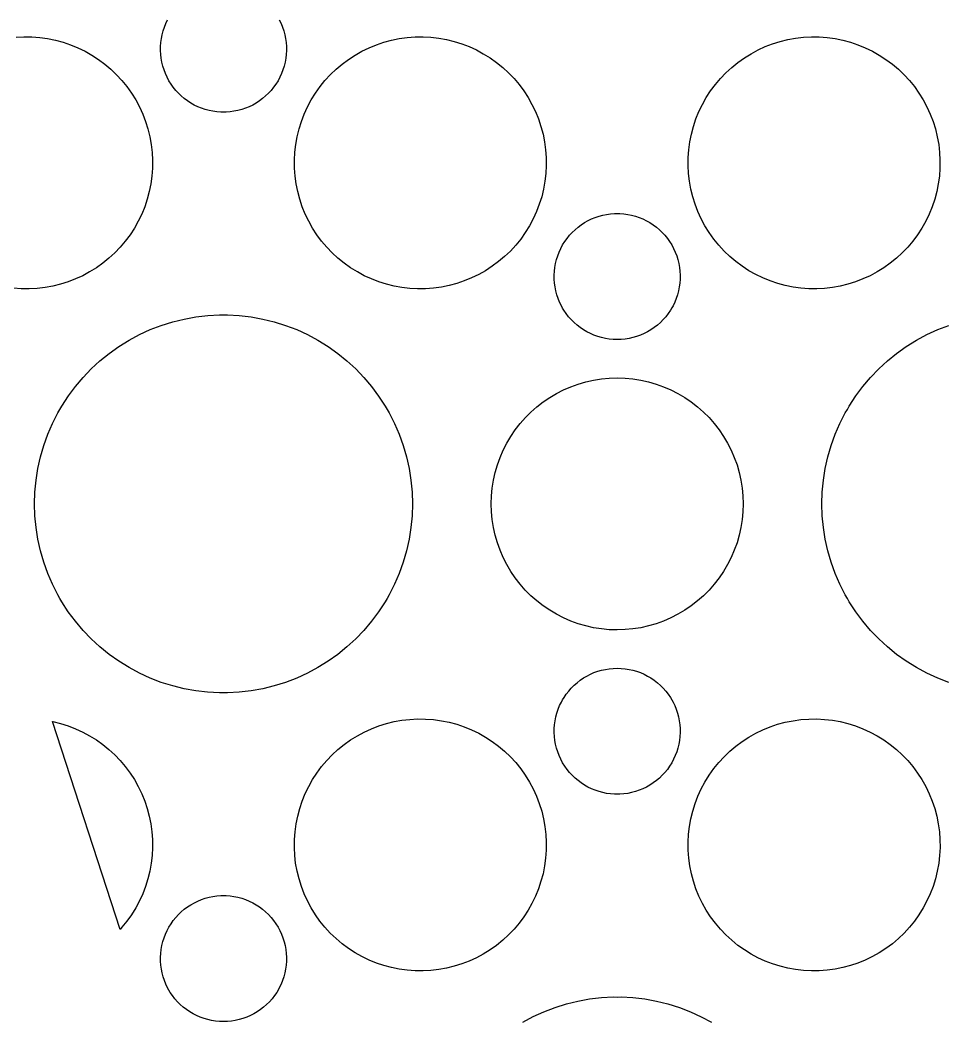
# Model space of a CAD drawing. Header units: metres. Extents: x 20 to 1108, y 20 to 485.
# Drawn here: x 154.19 to 183.53, y 104.48 to 136.28 of the extents above; entities that cross this region are included whole.
import ezdxf

# ---------------------------------------------------------------- set-up
doc = ezdxf.new("R2010")
doc.units = ezdxf.units.M

msp = doc.modelspace()

# ---------------------------------------------------------------- linework, layer by layer
for p, q in [((158.779, 136.052), (158.827, 136.17)), ((158.827, 136.17), (158.882, 136.283)), ((162.427, 136.283), (162.483, 136.169)), ((162.483, 136.169), (162.529, 136.052)), ((158.682, 135.691), (158.707, 135.815)), ((158.707, 135.815), (158.739, 135.936)), ((158.739, 135.936), (158.779, 136.052)), ((162.529, 136.052), (162.569, 135.934)), ((162.569, 135.934), (162.603, 135.813)), ((162.603, 135.813), (162.627, 135.69)), ((154.069, 135.734), (154.319, 135.747)), ((154.319, 135.747), (154.572, 135.745)), ((154.572, 135.745), (154.821, 135.727)), ((154.821, 135.727), (155.071, 135.693)), ((155.071, 135.693), (155.318, 135.643)), ((155.318, 135.643), (155.56, 135.577)), ((155.56, 135.577), (155.798, 135.497)), ((155.798, 135.497), (156.031, 135.402)), ((158.655, 135.442), (158.665, 135.566)), ((158.665, 135.566), (158.682, 135.691)), ((162.627, 135.69), (162.644, 135.566)), ((162.644, 135.566), (162.653, 135.442)), ((165.277, 135.402), (165.511, 135.497)), ((165.511, 135.497), (165.749, 135.577)), ((165.749, 135.577), (165.99, 135.643)), ((165.99, 135.643), (166.237, 135.693)), ((166.237, 135.693), (166.487, 135.727)), ((166.487, 135.727), (166.736, 135.744)), ((166.736, 135.744), (166.989, 135.747)), ((166.989, 135.747), (167.239, 135.734)), ((167.239, 135.734), (167.49, 135.705)), ((167.49, 135.705), (167.735, 135.661)), ((167.735, 135.661), (167.982, 135.601)), ((167.982, 135.601), (168.222, 135.526)), ((168.222, 135.526), (168.454, 135.437)), ((177.855, 135.437), (178.087, 135.526)), ((178.087, 135.526), (178.327, 135.601)), ((178.327, 135.601), (178.573, 135.661)), ((178.573, 135.661), (178.818, 135.705)), ((178.818, 135.705), (179.069, 135.734)), ((179.069, 135.734), (179.319, 135.747)), ((179.319, 135.747), (179.572, 135.745)), ((179.572, 135.745), (179.821, 135.727)), ((179.821, 135.727), (180.071, 135.693)), ((180.071, 135.693), (180.318, 135.643)), ((180.318, 135.643), (180.56, 135.577)), ((180.56, 135.577), (180.798, 135.497)), ((180.798, 135.497), (181.031, 135.402)), ((156.031, 135.402), (156.258, 135.292)), ((156.258, 135.292), (156.476, 135.17)), ((156.476, 135.17), (156.687, 135.032)), ((158.654, 135.315), (158.655, 135.442)), ((158.661, 135.191), (158.654, 135.315)), ((158.675, 135.066), (158.661, 135.191)), ((162.648, 135.191), (162.634, 135.066)), ((162.654, 135.315), (162.648, 135.191)), ((162.653, 135.442), (162.654, 135.315)), ((164.623, 135.033), (164.833, 135.17)), ((164.833, 135.17), (165.051, 135.292)), ((165.051, 135.292), (165.277, 135.402)), ((168.454, 135.437), (168.685, 135.33)), ((168.685, 135.33), (168.903, 135.212)), ((168.903, 135.212), (169.118, 135.08)), ((177.191, 135.079), (177.405, 135.212)), ((177.405, 135.212), (177.626, 135.331)), ((177.626, 135.331), (177.855, 135.437)), ((181.031, 135.402), (181.258, 135.292)), ((181.258, 135.292), (181.476, 135.17)), ((181.476, 135.17), (181.687, 135.032)), ((156.687, 135.032), (156.89, 134.882)), ((156.89, 134.882), (157.081, 134.72)), ((158.697, 134.942), (158.675, 135.066)), ((158.728, 134.819), (158.697, 134.942)), ((162.611, 134.942), (162.581, 134.819)), ((162.634, 135.066), (162.611, 134.942)), ((164.228, 134.72), (164.419, 134.882)), ((164.419, 134.882), (164.623, 135.033)), ((169.118, 135.08), (169.322, 134.936)), ((169.322, 134.936), (169.519, 134.776)), ((176.79, 134.776), (176.986, 134.936)), ((176.986, 134.936), (177.191, 135.079)), ((181.687, 135.032), (181.89, 134.882)), ((181.89, 134.882), (182.081, 134.72)), ((157.081, 134.72), (157.263, 134.546)), ((157.263, 134.546), (157.432, 134.362)), ((158.766, 134.698), (158.728, 134.819)), ((158.811, 134.582), (158.766, 134.698)), ((158.862, 134.468), (158.811, 134.582)), ((162.498, 134.582), (162.446, 134.468)), ((162.543, 134.698), (162.498, 134.582)), ((162.581, 134.819), (162.543, 134.698)), ((163.877, 134.362), (164.047, 134.547)), ((164.047, 134.547), (164.228, 134.72)), ((169.519, 134.776), (169.704, 134.607)), ((169.704, 134.607), (169.878, 134.424)), ((176.432, 134.425), (176.606, 134.608)), ((176.606, 134.608), (176.79, 134.776)), ((182.081, 134.72), (182.263, 134.546)), ((182.263, 134.546), (182.432, 134.362)), ((157.432, 134.362), (157.59, 134.166)), ((158.922, 134.356), (158.862, 134.468)), ((158.989, 134.248), (158.922, 134.356)), ((159.062, 134.148), (158.989, 134.248)), ((162.319, 134.248), (162.247, 134.148)), ((162.387, 134.356), (162.319, 134.248)), ((162.446, 134.468), (162.387, 134.356)), ((163.719, 134.167), (163.877, 134.362)), ((169.878, 134.424), (170.038, 134.234)), ((170.038, 134.234), (170.19, 134.03)), ((176.12, 134.031), (176.271, 134.234)), ((176.271, 134.234), (176.432, 134.425)), ((182.432, 134.362), (182.591, 134.166)), ((157.59, 134.166), (157.735, 133.962)), ((157.735, 133.962), (157.869, 133.747)), ((159.141, 134.048), (159.062, 134.148)), ((159.225, 133.957), (159.141, 134.048)), ((159.316, 133.87), (159.225, 133.957)), ((162.084, 133.957), (161.993, 133.87)), ((162.168, 134.048), (162.084, 133.957)), ((162.247, 134.148), (162.168, 134.048)), ((163.44, 133.747), (163.573, 133.962)), ((163.573, 133.962), (163.719, 134.167)), ((170.19, 134.03), (170.326, 133.819)), ((175.983, 133.819), (176.12, 134.031)), ((182.591, 134.166), (182.735, 133.962)), ((182.735, 133.962), (182.869, 133.747)), ((157.869, 133.747), (157.988, 133.526)), ((159.411, 133.789), (159.316, 133.87)), ((159.513, 133.714), (159.411, 133.789)), ((159.619, 133.646), (159.513, 133.714)), ((159.727, 133.583), (159.619, 133.646)), ((159.84, 133.529), (159.727, 133.583)), ((161.582, 133.583), (161.469, 133.529)), ((161.69, 133.646), (161.582, 133.583)), ((161.796, 133.714), (161.69, 133.646)), ((161.898, 133.789), (161.796, 133.714)), ((161.993, 133.87), (161.898, 133.789)), ((163.321, 133.526), (163.44, 133.747)), ((170.326, 133.819), (170.449, 133.602)), ((170.449, 133.602), (170.56, 133.374)), ((175.75, 133.376), (175.859, 133.602)), ((175.859, 133.602), (175.983, 133.819)), ((182.869, 133.747), (182.988, 133.526)), ((157.988, 133.526), (158.092, 133.296)), ((158.092, 133.296), (158.182, 133.065)), ((159.958, 133.482), (159.84, 133.529)), ((160.077, 133.442), (159.958, 133.482)), ((160.197, 133.408), (160.077, 133.442)), ((160.32, 133.384), (160.197, 133.408)), ((160.446, 133.367), (160.32, 133.384)), ((160.57, 133.358), (160.446, 133.367)), ((160.738, 133.358), (160.57, 133.358)), ((160.862, 133.367), (160.738, 133.358)), ((160.988, 133.384), (160.862, 133.367)), ((161.111, 133.408), (160.988, 133.384)), ((161.232, 133.442), (161.111, 133.408)), ((161.351, 133.482), (161.232, 133.442)), ((161.469, 133.529), (161.351, 133.482)), ((163.127, 133.065), (163.217, 133.297)), ((163.217, 133.297), (163.321, 133.526)), ((170.56, 133.374), (170.653, 133.143)), ((175.655, 133.143), (175.75, 133.376)), ((182.988, 133.526), (183.092, 133.296)), ((183.092, 133.296), (183.182, 133.065)), ((158.182, 133.065), (158.257, 132.822)), ((163.052, 132.824), (163.127, 133.065)), ((170.653, 133.143), (170.733, 132.903)), ((175.575, 132.905), (175.655, 133.143)), ((183.182, 133.065), (183.257, 132.822)), ((158.257, 132.822), (158.317, 132.578)), ((162.991, 132.578), (163.052, 132.824)), ((170.733, 132.903), (170.799, 132.66)), ((170.799, 132.66), (170.849, 132.414)), ((175.46, 132.416), (175.51, 132.662)), ((175.51, 132.662), (175.575, 132.905)), ((183.257, 132.822), (183.317, 132.578)), ((158.317, 132.578), (158.362, 132.33)), ((158.362, 132.33), (158.391, 132.081)), ((162.918, 132.083), (162.947, 132.332)), ((162.947, 132.332), (162.991, 132.578)), ((170.849, 132.414), (170.883, 132.165)), ((175.426, 132.165), (175.46, 132.416)), ((183.317, 132.578), (183.362, 132.33)), ((183.362, 132.33), (183.391, 132.081)), ((158.391, 132.081), (158.403, 131.831)), ((162.904, 131.831), (162.918, 132.083)), ((170.883, 132.165), (170.901, 131.916)), ((175.407, 131.916), (175.426, 132.165)), ((183.391, 132.081), (183.403, 131.831)), ((158.403, 131.831), (158.401, 131.579)), ((162.907, 131.579), (162.904, 131.831)), ((170.904, 131.664), (170.891, 131.414)), ((170.901, 131.916), (170.904, 131.664)), ((175.405, 131.664), (175.407, 131.916)), ((175.418, 131.414), (175.405, 131.664)), ((183.403, 131.831), (183.401, 131.579)), ((158.401, 131.579), (158.383, 131.33)), ((162.926, 131.33), (162.907, 131.579)), ((170.891, 131.414), (170.862, 131.165)), ((175.446, 131.165), (175.418, 131.414)), ((183.401, 131.579), (183.383, 131.33)), ((158.349, 131.081), (158.299, 130.835)), ((158.383, 131.33), (158.349, 131.081)), ((162.96, 131.081), (162.926, 131.33)), ((163.01, 130.835), (162.96, 131.081)), ((170.862, 131.165), (170.817, 130.917)), ((175.491, 130.917), (175.446, 131.165)), ((183.349, 131.081), (183.299, 130.835)), ((183.383, 131.33), (183.349, 131.081)), ((158.299, 130.835), (158.234, 130.592)), ((163.074, 130.592), (163.01, 130.835)), ((170.817, 130.917), (170.757, 130.673)), ((175.552, 130.673), (175.491, 130.917)), ((183.299, 130.835), (183.234, 130.592)), ((158.234, 130.592), (158.153, 130.354)), ((163.155, 130.354), (163.074, 130.592)), ((170.682, 130.432), (170.592, 130.199)), ((170.757, 130.673), (170.682, 130.432)), ((175.627, 130.432), (175.552, 130.673)), ((175.717, 130.199), (175.627, 130.432)), ((183.234, 130.592), (183.153, 130.354)), ((158.06, 130.121), (157.949, 129.895)), ((158.153, 130.354), (158.06, 130.121)), ((163.249, 130.121), (163.155, 130.354)), ((163.359, 129.895), (163.249, 130.121)), ((170.592, 130.199), (170.488, 129.97)), ((172.577, 130.055), (172.697, 130.087)), ((172.697, 130.087), (172.82, 130.111)), ((172.82, 130.111), (172.946, 130.129)), ((172.946, 130.129), (173.07, 130.138)), ((173.07, 130.138), (173.154, 130.14)), ((173.154, 130.14), (173.238, 130.138)), ((173.238, 130.138), (173.362, 130.129)), ((173.362, 130.129), (173.488, 130.111)), ((173.488, 130.111), (173.611, 130.087)), ((173.611, 130.087), (173.732, 130.055)), ((175.82, 129.97), (175.717, 130.199)), ((183.06, 130.121), (182.949, 129.895)), ((183.153, 130.354), (183.06, 130.121)), ((157.949, 129.895), (157.826, 129.676)), ((163.483, 129.676), (163.359, 129.895)), ((170.488, 129.97), (170.369, 129.749)), ((171.911, 129.706), (172.014, 129.782)), ((172.014, 129.782), (172.119, 129.852)), ((172.119, 129.852), (172.229, 129.913)), ((172.229, 129.913), (172.34, 129.966)), ((172.34, 129.966), (172.458, 130.015)), ((172.458, 130.015), (172.577, 130.055)), ((173.732, 130.055), (173.851, 130.015)), ((173.851, 130.015), (173.969, 129.966)), ((173.969, 129.966), (174.082, 129.912)), ((174.082, 129.912), (174.19, 129.852)), ((174.19, 129.852), (174.296, 129.781)), ((174.296, 129.781), (174.398, 129.706)), ((175.94, 129.749), (175.82, 129.97)), ((182.949, 129.895), (182.826, 129.676)), ((157.69, 129.465), (157.538, 129.262)), ((157.826, 129.676), (157.69, 129.465)), ((163.619, 129.465), (163.483, 129.676)), ((163.771, 129.262), (163.619, 129.465)), ((170.235, 129.533), (170.091, 129.329)), ((170.369, 129.749), (170.235, 129.533)), ((171.563, 129.351), (171.641, 129.447)), ((171.641, 129.447), (171.726, 129.54)), ((171.726, 129.54), (171.816, 129.625)), ((171.816, 129.625), (171.911, 129.706)), ((174.398, 129.706), (174.493, 129.625)), ((174.493, 129.625), (174.584, 129.538)), ((174.584, 129.538), (174.668, 129.447)), ((174.668, 129.447), (174.747, 129.349)), ((176.073, 129.533), (175.94, 129.749)), ((176.218, 129.329), (176.073, 129.533)), ((182.69, 129.465), (182.538, 129.262)), ((182.826, 129.676), (182.69, 129.465)), ((157.538, 129.262), (157.378, 129.071)), ((163.931, 129.071), (163.771, 129.262)), ((169.932, 129.133), (169.763, 128.949)), ((170.091, 129.329), (169.932, 129.133)), ((171.363, 129.029), (171.422, 129.141)), ((171.422, 129.141), (171.489, 129.247)), ((171.489, 129.247), (171.563, 129.351)), ((174.747, 129.349), (174.819, 129.247)), ((174.819, 129.247), (174.887, 129.141)), ((174.887, 129.141), (174.946, 129.027)), ((176.377, 129.133), (176.218, 129.329)), ((176.546, 128.949), (176.377, 129.133)), ((182.538, 129.262), (182.378, 129.071)), ((157.204, 128.891), (157.019, 128.719)), ((157.378, 129.071), (157.204, 128.891)), ((164.105, 128.891), (163.931, 129.071)), ((164.29, 128.719), (164.105, 128.891)), ((169.763, 128.949), (169.581, 128.776)), ((171.266, 128.797), (171.311, 128.914)), ((171.311, 128.914), (171.363, 129.029)), ((174.946, 129.027), (174.998, 128.913)), ((174.998, 128.913), (175.043, 128.797)), ((176.728, 128.776), (176.546, 128.949)), ((182.204, 128.891), (182.019, 128.719)), ((182.378, 129.071), (182.204, 128.891)), ((156.822, 128.561), (156.618, 128.416)), ((157.019, 128.719), (156.822, 128.561)), ((164.486, 128.561), (164.29, 128.719)), ((164.691, 128.415), (164.486, 128.561)), ((169.39, 128.613), (169.187, 128.463)), ((169.581, 128.776), (169.39, 128.613)), ((171.175, 128.43), (171.197, 128.555)), ((171.197, 128.555), (171.228, 128.677)), ((171.228, 128.677), (171.266, 128.797)), ((175.043, 128.797), (175.081, 128.676)), ((175.081, 128.676), (175.111, 128.554)), ((175.111, 128.554), (175.134, 128.43)), ((176.919, 128.613), (176.728, 128.776)), ((177.122, 128.463), (176.919, 128.613)), ((181.822, 128.561), (181.618, 128.416)), ((182.019, 128.719), (181.822, 128.561)), ((156.185, 128.165), (155.954, 128.061)), ((156.403, 128.283), (156.185, 128.165)), ((156.618, 128.416), (156.403, 128.283)), ((164.905, 128.283), (164.691, 128.415)), ((165.124, 128.165), (164.905, 128.283)), ((165.355, 128.061), (165.124, 128.165)), ((168.758, 128.203), (168.531, 128.093)), ((168.976, 128.325), (168.758, 128.203)), ((169.187, 128.463), (168.976, 128.325)), ((171.154, 128.183), (171.161, 128.307)), ((171.155, 128.054), (171.154, 128.183)), ((171.161, 128.307), (171.175, 128.43)), ((175.134, 128.43), (175.148, 128.305)), ((175.148, 128.305), (175.154, 128.183)), ((175.154, 128.183), (175.153, 128.054)), ((177.333, 128.325), (177.122, 128.463)), ((177.551, 128.203), (177.333, 128.325)), ((177.777, 128.093), (177.551, 128.203)), ((181.185, 128.165), (180.954, 128.061)), ((181.403, 128.283), (181.185, 128.165)), ((181.618, 128.416), (181.403, 128.283)), ((155.482, 127.896), (155.235, 127.834)), ((155.722, 127.97), (155.482, 127.896)), ((155.954, 128.061), (155.722, 127.97)), ((165.587, 127.97), (165.355, 128.061)), ((165.827, 127.896), (165.587, 127.97)), ((166.073, 127.835), (165.827, 127.896)), ((167.818, 127.854), (167.571, 127.803)), ((168.059, 127.918), (167.818, 127.854)), ((168.298, 127.998), (168.059, 127.918)), ((168.531, 128.093), (168.298, 127.998)), ((171.165, 127.932), (171.155, 128.054)), ((171.182, 127.807), (171.165, 127.932)), ((175.144, 127.932), (175.127, 127.807)), ((175.153, 128.054), (175.144, 127.932)), ((178.011, 127.998), (177.777, 128.093)), ((178.25, 127.918), (178.011, 127.998)), ((178.49, 127.854), (178.25, 127.918)), ((178.737, 127.803), (178.49, 127.854)), ((180.482, 127.896), (180.235, 127.834)), ((180.722, 127.97), (180.482, 127.896)), ((180.954, 128.061), (180.722, 127.97)), ((154.236, 127.751), (153.987, 127.77)), ((154.489, 127.748), (154.236, 127.751)), ((154.739, 127.762), (154.489, 127.748)), ((154.99, 127.79), (154.739, 127.762)), ((155.235, 127.834), (154.99, 127.79)), ((166.318, 127.79), (166.073, 127.835)), ((166.569, 127.762), (166.318, 127.79)), ((166.819, 127.748), (166.569, 127.762)), ((167.072, 127.751), (166.819, 127.748)), ((167.321, 127.77), (167.072, 127.751)), ((167.571, 127.803), (167.321, 127.77)), ((171.206, 127.684), (171.182, 127.807)), ((171.239, 127.563), (171.206, 127.684)), ((171.279, 127.443), (171.239, 127.563)), ((175.069, 127.563), (175.029, 127.443)), ((175.103, 127.684), (175.069, 127.563)), ((175.127, 127.807), (175.103, 127.684)), ((178.987, 127.77), (178.737, 127.803)), ((179.236, 127.751), (178.987, 127.77)), ((179.489, 127.748), (179.236, 127.751)), ((179.739, 127.762), (179.489, 127.748)), ((179.99, 127.79), (179.739, 127.762)), ((180.235, 127.834), (179.99, 127.79)), ((171.326, 127.326), (171.279, 127.443)), ((171.382, 127.212), (171.326, 127.326)), ((171.423, 127.14), (171.382, 127.212)), ((174.927, 127.212), (174.887, 127.141)), ((174.983, 127.326), (174.927, 127.212)), ((175.029, 127.443), (174.983, 127.326)), ((159.778, 126.859), (160.153, 126.901)), ((160.153, 126.901), (160.528, 126.92)), ((160.528, 126.92), (160.654, 126.919)), ((160.654, 126.919), (160.78, 126.921)), ((160.78, 126.921), (161.156, 126.901)), ((161.156, 126.901), (161.53, 126.858)), ((171.465, 127.068), (171.423, 127.14)), ((171.536, 126.964), (171.465, 127.068)), ((171.613, 126.863), (171.536, 126.964)), ((174.773, 126.964), (174.695, 126.863)), ((174.844, 127.068), (174.773, 126.964)), ((174.887, 127.141), (174.844, 127.068)), ((158.33, 126.453), (158.681, 126.588)), ((158.681, 126.588), (159.042, 126.701)), ((159.042, 126.701), (159.406, 126.79)), ((159.406, 126.79), (159.778, 126.859)), ((161.53, 126.858), (161.902, 126.79)), ((161.902, 126.79), (162.267, 126.701)), ((162.267, 126.701), (162.628, 126.588)), ((162.628, 126.588), (162.979, 126.453)), ((171.695, 126.771), (171.613, 126.863)), ((171.784, 126.682), (171.695, 126.771)), ((171.879, 126.599), (171.784, 126.682)), ((171.978, 126.522), (171.879, 126.599)), ((174.43, 126.599), (174.331, 126.522)), ((174.525, 126.682), (174.43, 126.599)), ((174.613, 126.771), (174.525, 126.682)), ((174.695, 126.863), (174.613, 126.771)), ((183.33, 126.453), (183.681, 126.588)), ((157.655, 126.118), (157.987, 126.296)), ((157.987, 126.296), (158.33, 126.453)), ((162.979, 126.453), (163.322, 126.296)), ((163.322, 126.296), (163.653, 126.118)), ((172.083, 126.45), (171.978, 126.522)), ((172.191, 126.387), (172.083, 126.45)), ((172.302, 126.33), (172.191, 126.387)), ((172.417, 126.28), (172.302, 126.33)), ((172.537, 126.237), (172.417, 126.28)), ((173.892, 126.28), (173.772, 126.237)), ((174.007, 126.33), (173.892, 126.28)), ((174.118, 126.387), (174.007, 126.33)), ((174.226, 126.45), (174.118, 126.387)), ((174.331, 126.522), (174.226, 126.45)), ((182.655, 126.118), (182.987, 126.296)), ((182.987, 126.296), (183.33, 126.453)), ((157.334, 125.919), (157.655, 126.118)), ((163.653, 126.118), (163.975, 125.919)), ((172.657, 126.201), (172.537, 126.237)), ((172.778, 126.175), (172.657, 126.201)), ((172.904, 126.155), (172.778, 126.175)), ((173.029, 126.144), (172.904, 126.155)), ((173.154, 126.138), (173.029, 126.144)), ((173.279, 126.144), (173.154, 126.138)), ((173.404, 126.155), (173.279, 126.144)), ((173.53, 126.175), (173.404, 126.155)), ((173.651, 126.201), (173.53, 126.175)), ((173.772, 126.237), (173.651, 126.201)), ((182.334, 125.919), (182.655, 126.118)), ((156.733, 125.464), (157.027, 125.701)), ((157.027, 125.701), (157.334, 125.919)), ((163.975, 125.919), (164.281, 125.701)), ((164.281, 125.701), (164.575, 125.464)), ((181.733, 125.464), (182.027, 125.701)), ((182.027, 125.701), (182.334, 125.919)), ((156.457, 125.21), (156.733, 125.464)), ((164.575, 125.464), (164.853, 125.208)), ((181.457, 125.21), (181.733, 125.464)), ((156.196, 124.939), (156.457, 125.21)), ((164.853, 125.208), (165.113, 124.937)), ((181.196, 124.939), (181.457, 125.21)), ((155.953, 124.651), (156.196, 124.939)), ((165.113, 124.937), (165.356, 124.651)), ((171.681, 124.642), (171.919, 124.727)), ((171.919, 124.727), (172.16, 124.797)), ((172.16, 124.797), (172.404, 124.852)), ((172.404, 124.852), (172.653, 124.892)), ((172.653, 124.892), (172.902, 124.914)), ((172.902, 124.914), (173.154, 124.922)), ((173.154, 124.922), (173.406, 124.914)), ((173.406, 124.914), (173.655, 124.892)), ((173.655, 124.892), (173.904, 124.852)), ((173.904, 124.852), (174.149, 124.797)), ((174.149, 124.797), (174.39, 124.727)), ((174.39, 124.727), (174.628, 124.642)), ((180.953, 124.651), (181.196, 124.939)), ((155.523, 124.029), (155.729, 124.348)), ((155.729, 124.348), (155.953, 124.651)), ((165.356, 124.651), (165.581, 124.346)), ((171.012, 124.3), (171.227, 124.427)), ((171.227, 124.427), (171.45, 124.541)), ((171.45, 124.541), (171.681, 124.642)), ((174.628, 124.642), (174.858, 124.541)), ((174.858, 124.541), (175.082, 124.427)), ((175.082, 124.427), (175.297, 124.3)), ((180.523, 124.029), (180.729, 124.348)), ((180.729, 124.348), (180.953, 124.651)), ((165.581, 124.346), (165.786, 124.029)), ((170.604, 124.004), (170.804, 124.159)), ((170.804, 124.159), (171.012, 124.3)), ((175.297, 124.3), (175.507, 124.158)), ((175.507, 124.158), (175.705, 124.003)), ((155.226, 123.478), (155.397, 123.814)), ((155.397, 123.814), (155.461, 123.921)), ((155.461, 123.921), (155.523, 124.029)), ((165.786, 124.029), (165.848, 123.921)), ((165.848, 123.921), (165.912, 123.813)), ((165.912, 123.813), (166.083, 123.477)), ((170.238, 123.661), (170.416, 123.839)), ((170.416, 123.839), (170.604, 124.004)), ((175.705, 124.003), (175.894, 123.837)), ((175.894, 123.837), (176.071, 123.66)), ((180.226, 123.478), (180.397, 123.814)), ((180.397, 123.814), (180.461, 123.921)), ((180.461, 123.921), (180.523, 124.029)), ((155.076, 123.132), (155.226, 123.478)), ((166.083, 123.477), (166.233, 123.132)), ((169.918, 123.275), (170.073, 123.473)), ((170.073, 123.473), (170.238, 123.661)), ((176.071, 123.66), (176.236, 123.473)), ((176.236, 123.473), (176.391, 123.274)), ((180.076, 123.132), (180.226, 123.478)), ((154.948, 122.777), (155.076, 123.132)), ((166.233, 123.132), (166.36, 122.776)), ((169.776, 123.066), (169.918, 123.275)), ((176.391, 123.274), (176.532, 123.066)), ((179.948, 122.777), (180.076, 123.132)), ((154.843, 122.415), (154.948, 122.777)), ((166.36, 122.776), (166.466, 122.413)), ((169.535, 122.626), (169.65, 122.851)), ((169.65, 122.851), (169.776, 123.066)), ((176.532, 123.066), (176.66, 122.85)), ((176.66, 122.85), (176.775, 122.624)), ((179.843, 122.415), (179.948, 122.777)), ((169.436, 122.396), (169.535, 122.626)), ((176.775, 122.624), (176.873, 122.396)), ((154.761, 122.047), (154.843, 122.415)), ((166.466, 122.413), (166.548, 122.046)), ((169.279, 121.917), (169.351, 122.159)), ((169.351, 122.159), (169.436, 122.396)), ((176.873, 122.396), (176.959, 122.157)), ((176.959, 122.157), (177.029, 121.916)), ((179.761, 122.047), (179.843, 122.415)), ((154.702, 121.673), (154.761, 122.047)), ((166.548, 122.046), (166.607, 121.673)), ((169.226, 121.672), (169.279, 121.917)), ((177.029, 121.916), (177.084, 121.671)), ((179.702, 121.673), (179.761, 122.047)), ((154.666, 121.299), (154.702, 121.673)), ((166.607, 121.673), (166.642, 121.299)), ((169.186, 121.423), (169.226, 121.672)), ((177.084, 121.671), (177.123, 121.423)), ((179.666, 121.299), (179.702, 121.673)), ((154.654, 120.923), (154.666, 121.299)), ((166.642, 121.299), (166.654, 120.921)), ((169.154, 120.923), (169.162, 121.174)), ((169.162, 121.174), (169.186, 121.423)), ((177.123, 121.423), (177.147, 121.174)), ((177.147, 121.174), (177.154, 120.921)), ((179.654, 120.923), (179.666, 121.299)), ((154.667, 120.545), (154.654, 120.923)), ((166.654, 120.921), (166.643, 120.545)), ((169.162, 120.67), (169.154, 120.923)), ((177.154, 120.921), (177.147, 120.67)), ((179.667, 120.545), (179.654, 120.923)), ((154.702, 120.171), (154.667, 120.545)), ((166.643, 120.545), (166.607, 120.171)), ((169.186, 120.422), (169.162, 120.67)), ((177.147, 120.67), (177.123, 120.422)), ((179.702, 120.171), (179.667, 120.545)), ((169.225, 120.174), (169.186, 120.422)), ((177.123, 120.422), (177.084, 120.174)), ((154.761, 119.799), (154.702, 120.171)), ((166.607, 120.171), (166.548, 119.799)), ((169.279, 119.928), (169.225, 120.174)), ((169.35, 119.688), (169.279, 119.928)), ((177.029, 119.928), (176.959, 119.688)), ((177.084, 120.174), (177.029, 119.928)), ((179.761, 119.799), (179.702, 120.171)), ((154.843, 119.432), (154.761, 119.799)), ((166.548, 119.799), (166.466, 119.432)), ((169.436, 119.449), (169.35, 119.688)), ((176.959, 119.688), (176.873, 119.449)), ((179.843, 119.432), (179.761, 119.799)), ((154.948, 119.069), (154.843, 119.432)), ((166.466, 119.432), (166.36, 119.069)), ((169.534, 119.22), (169.436, 119.449)), ((176.873, 119.449), (176.775, 119.22)), ((179.948, 119.069), (179.843, 119.432)), ((155.076, 118.713), (154.948, 119.069)), ((166.36, 119.069), (166.233, 118.713)), ((169.649, 118.996), (169.534, 119.22)), ((169.776, 118.78), (169.649, 118.996)), ((176.66, 118.996), (176.532, 118.78)), ((176.775, 119.22), (176.66, 118.996)), ((180.076, 118.713), (179.948, 119.069)), ((155.226, 118.369), (155.076, 118.713)), ((166.233, 118.713), (166.083, 118.369)), ((169.918, 118.572), (169.776, 118.78)), ((176.532, 118.78), (176.391, 118.572)), ((180.226, 118.369), (180.076, 118.713)), ((155.397, 118.032), (155.226, 118.369)), ((166.083, 118.369), (165.912, 118.032)), ((170.072, 118.372), (169.918, 118.572)), ((170.237, 118.186), (170.072, 118.372)), ((176.236, 118.372), (176.071, 118.186)), ((176.391, 118.572), (176.236, 118.372)), ((180.397, 118.032), (180.226, 118.369)), ((155.461, 117.923), (155.397, 118.032)), ((165.912, 118.032), (165.848, 117.924)), ((170.415, 118.007), (170.237, 118.186)), ((170.604, 117.841), (170.415, 118.007)), ((175.894, 118.007), (175.705, 117.841)), ((176.071, 118.186), (175.894, 118.007)), ((180.461, 117.923), (180.397, 118.032)), ((155.523, 117.816), (155.461, 117.923)), ((155.728, 117.499), (155.523, 117.816)), ((165.786, 117.816), (165.581, 117.499)), ((165.848, 117.924), (165.786, 117.816)), ((170.802, 117.688), (170.604, 117.841)), ((171.012, 117.545), (170.802, 117.688)), ((175.507, 117.688), (175.297, 117.545)), ((175.705, 117.841), (175.507, 117.688)), ((180.523, 117.816), (180.461, 117.923)), ((180.728, 117.499), (180.523, 117.816)), ((155.953, 117.195), (155.728, 117.499)), ((165.581, 117.499), (165.356, 117.195)), ((171.227, 117.418), (171.012, 117.545)), ((171.45, 117.304), (171.227, 117.418)), ((175.082, 117.418), (174.858, 117.304)), ((175.297, 117.545), (175.082, 117.418)), ((180.953, 117.195), (180.728, 117.499)), ((156.195, 116.908), (155.953, 117.195)), ((165.356, 117.195), (165.113, 116.908)), ((171.681, 117.204), (171.45, 117.304)), ((171.919, 117.118), (171.681, 117.204)), ((172.159, 117.048), (171.919, 117.118)), ((172.404, 116.993), (172.159, 117.048)), ((174.15, 117.048), (173.904, 116.993)), ((174.39, 117.118), (174.15, 117.048)), ((174.628, 117.204), (174.39, 117.118)), ((174.858, 117.304), (174.628, 117.204)), ((181.195, 116.908), (180.953, 117.195)), ((156.456, 116.636), (156.195, 116.908)), ((165.113, 116.908), (164.853, 116.636)), ((172.653, 116.954), (172.404, 116.993)), ((172.902, 116.93), (172.653, 116.954)), ((173.154, 116.922), (172.902, 116.93)), ((173.406, 116.932), (173.154, 116.922)), ((173.655, 116.954), (173.406, 116.932)), ((173.904, 116.993), (173.655, 116.954)), ((181.456, 116.636), (181.195, 116.908)), ((156.733, 116.381), (156.456, 116.636)), ((164.853, 116.636), (164.575, 116.381)), ((181.733, 116.381), (181.456, 116.636)), ((157.027, 116.144), (156.733, 116.381)), ((157.334, 115.925), (157.027, 116.144)), ((164.281, 116.144), (163.975, 115.925)), ((164.575, 116.381), (164.281, 116.144)), ((182.027, 116.144), (181.733, 116.381)), ((182.334, 115.925), (182.027, 116.144)), ((157.655, 115.727), (157.334, 115.925)), ((163.975, 115.925), (163.653, 115.727)), ((182.655, 115.727), (182.334, 115.925)), ((157.986, 115.549), (157.655, 115.727)), ((158.33, 115.393), (157.986, 115.549)), ((163.322, 115.549), (162.979, 115.393)), ((163.653, 115.727), (163.322, 115.549)), ((172.083, 115.396), (172.191, 115.458)), ((172.191, 115.458), (172.302, 115.516)), ((172.302, 115.516), (172.417, 115.566)), ((172.417, 115.566), (172.537, 115.609)), ((172.537, 115.609), (172.657, 115.644)), ((172.657, 115.644), (172.778, 115.67)), ((172.778, 115.67), (172.904, 115.691)), ((172.904, 115.691), (173.029, 115.701)), ((173.029, 115.701), (173.154, 115.706)), ((173.154, 115.706), (173.279, 115.701)), ((173.279, 115.701), (173.404, 115.691)), ((173.404, 115.691), (173.53, 115.67)), ((173.53, 115.67), (173.651, 115.644)), ((173.651, 115.644), (173.772, 115.609)), ((173.772, 115.609), (173.892, 115.566)), ((173.892, 115.566), (174.007, 115.516)), ((174.007, 115.516), (174.118, 115.458)), ((174.118, 115.458), (174.226, 115.396)), ((182.986, 115.549), (182.655, 115.727)), ((183.33, 115.393), (182.986, 115.549)), ((158.681, 115.257), (158.33, 115.393)), ((159.042, 115.145), (158.681, 115.257)), ((159.406, 115.054), (159.042, 115.145)), ((162.267, 115.145), (161.902, 115.054)), ((162.628, 115.257), (162.267, 115.145)), ((162.979, 115.393), (162.628, 115.257)), ((171.696, 115.075), (171.785, 115.164)), ((171.785, 115.164), (171.879, 115.246)), ((171.879, 115.246), (171.979, 115.324)), ((171.979, 115.324), (172.083, 115.396)), ((174.226, 115.396), (174.331, 115.323)), ((174.331, 115.323), (174.43, 115.246)), ((174.43, 115.246), (174.525, 115.163)), ((174.525, 115.163), (174.613, 115.074)), ((183.681, 115.257), (183.33, 115.393)), ((159.778, 114.987), (159.406, 115.054)), ((160.152, 114.944), (159.778, 114.987)), ((160.528, 114.924), (160.152, 114.944)), ((160.654, 114.925), (160.528, 114.924)), ((160.78, 114.924), (160.654, 114.925)), ((161.155, 114.944), (160.78, 114.924)), ((161.53, 114.987), (161.155, 114.944)), ((161.902, 115.054), (161.53, 114.987)), ((171.466, 114.777), (171.536, 114.882)), ((171.536, 114.882), (171.614, 114.982)), ((171.614, 114.982), (171.696, 115.075)), ((174.613, 115.074), (174.695, 114.982)), ((174.695, 114.982), (174.773, 114.881)), ((174.773, 114.881), (174.844, 114.776)), ((171.279, 114.402), (171.327, 114.521)), ((171.327, 114.521), (171.382, 114.633)), ((171.382, 114.633), (171.422, 114.705)), ((171.422, 114.705), (171.466, 114.777)), ((174.844, 114.776), (174.886, 114.705)), ((174.886, 114.705), (174.927, 114.633)), ((174.927, 114.633), (174.983, 114.519)), ((174.983, 114.519), (175.029, 114.402)), ((171.207, 114.163), (171.239, 114.284)), ((171.239, 114.284), (171.279, 114.402)), ((175.029, 114.402), (175.069, 114.283)), ((175.069, 114.283), (175.103, 114.161)), ((155.226, 114.012), (155.235, 114.01)), ((157.369, 107.415), (155.226, 114.012)), ((155.235, 114.01), (155.482, 113.949)), ((155.482, 113.949), (155.722, 113.875)), ((155.722, 113.875), (155.954, 113.785)), ((165.355, 113.785), (165.587, 113.875)), ((165.587, 113.875), (165.827, 113.949)), ((165.827, 113.949), (166.073, 114.01)), ((166.073, 114.01), (166.318, 114.054)), ((166.318, 114.054), (166.569, 114.083)), ((166.569, 114.083), (166.819, 114.096)), ((166.819, 114.096), (167.072, 114.094)), ((167.072, 114.094), (167.321, 114.075)), ((167.321, 114.075), (167.571, 114.041)), ((167.571, 114.041), (167.818, 113.991)), ((167.818, 113.991), (168.06, 113.926)), ((168.06, 113.926), (168.298, 113.846)), ((171.155, 113.79), (171.165, 113.914)), ((171.165, 113.914), (171.182, 114.04)), ((171.182, 114.04), (171.207, 114.163)), ((175.103, 114.161), (175.127, 114.038)), ((175.127, 114.038), (175.144, 113.914)), ((175.144, 113.914), (175.153, 113.79)), ((178.011, 113.846), (178.249, 113.926)), ((178.249, 113.926), (178.49, 113.991)), ((178.49, 113.991), (178.737, 114.041)), ((178.737, 114.041), (178.987, 114.075)), ((178.987, 114.075), (179.236, 114.094)), ((179.236, 114.094), (179.489, 114.098)), ((179.489, 114.098), (179.739, 114.083)), ((179.739, 114.083), (179.99, 114.054)), ((179.99, 114.054), (180.235, 114.01)), ((180.235, 114.01), (180.482, 113.949)), ((180.482, 113.949), (180.722, 113.875)), ((180.722, 113.875), (180.954, 113.785)), ((155.954, 113.785), (156.185, 113.68)), ((156.185, 113.68), (156.403, 113.563)), ((156.403, 113.563), (156.618, 113.429)), ((164.691, 113.429), (164.905, 113.563)), ((164.905, 113.563), (165.126, 113.68)), ((165.126, 113.68), (165.355, 113.785)), ((168.298, 113.846), (168.531, 113.751)), ((168.531, 113.751), (168.758, 113.642)), ((168.758, 113.642), (168.976, 113.52)), ((171.154, 113.663), (171.155, 113.79)), ((171.161, 113.539), (171.154, 113.663)), ((171.175, 113.414), (171.161, 113.539)), ((175.148, 113.539), (175.134, 113.414)), ((175.154, 113.663), (175.148, 113.539)), ((175.153, 113.79), (175.154, 113.663)), ((177.333, 113.52), (177.551, 113.642)), ((177.551, 113.642), (177.777, 113.751)), ((177.777, 113.751), (178.011, 113.846)), ((180.954, 113.785), (181.185, 113.68)), ((181.185, 113.68), (181.403, 113.563)), ((181.403, 113.563), (181.618, 113.429)), ((156.618, 113.429), (156.822, 113.284)), ((156.822, 113.284), (157.019, 113.125)), ((164.29, 113.125), (164.486, 113.284)), ((164.486, 113.284), (164.691, 113.429)), ((168.976, 113.52), (169.187, 113.381)), ((169.187, 113.381), (169.39, 113.232)), ((169.39, 113.232), (169.581, 113.069)), ((171.197, 113.291), (171.175, 113.414)), ((171.228, 113.168), (171.197, 113.291)), ((175.111, 113.291), (175.081, 113.168)), ((175.134, 113.414), (175.111, 113.291)), ((176.728, 113.069), (176.919, 113.232)), ((176.919, 113.232), (177.123, 113.382)), ((177.123, 113.382), (177.333, 113.52)), ((181.618, 113.429), (181.822, 113.284)), ((181.822, 113.284), (182.019, 113.125)), ((157.019, 113.125), (157.204, 112.955)), ((157.204, 112.955), (157.378, 112.774)), ((163.932, 112.775), (164.106, 112.956)), ((164.106, 112.956), (164.29, 113.125)), ((169.581, 113.069), (169.763, 112.896)), ((171.266, 113.047), (171.228, 113.168)), ((171.311, 112.933), (171.266, 113.047)), ((171.362, 112.818), (171.311, 112.933)), ((174.998, 112.933), (174.946, 112.818)), ((175.043, 113.047), (174.998, 112.933)), ((175.081, 113.168), (175.043, 113.047)), ((176.547, 112.897), (176.728, 113.069)), ((182.019, 113.125), (182.204, 112.955)), ((182.204, 112.955), (182.378, 112.774)), ((157.378, 112.774), (157.538, 112.583)), ((157.538, 112.583), (157.69, 112.379)), ((163.62, 112.38), (163.771, 112.583)), ((163.771, 112.583), (163.932, 112.775)), ((169.763, 112.896), (169.932, 112.711)), ((169.932, 112.711), (170.091, 112.516)), ((171.421, 112.707), (171.362, 112.818)), ((171.489, 112.599), (171.421, 112.707)), ((171.562, 112.496), (171.489, 112.599)), ((174.819, 112.599), (174.747, 112.496)), ((174.888, 112.707), (174.819, 112.599)), ((174.946, 112.818), (174.888, 112.707)), ((176.219, 112.518), (176.377, 112.711)), ((176.377, 112.711), (176.547, 112.897)), ((182.378, 112.774), (182.538, 112.583)), ((182.538, 112.583), (182.69, 112.379)), ((157.69, 112.379), (157.826, 112.169)), ((163.483, 112.169), (163.62, 112.38)), ((170.091, 112.516), (170.235, 112.313)), ((170.235, 112.313), (170.37, 112.093)), ((171.641, 112.399), (171.562, 112.496)), ((171.725, 112.307), (171.641, 112.399)), ((171.816, 112.219), (171.725, 112.307)), ((174.584, 112.307), (174.493, 112.219)), ((174.668, 112.399), (174.584, 112.307)), ((174.747, 112.496), (174.668, 112.399)), ((175.939, 112.093), (176.073, 112.313)), ((176.073, 112.313), (176.219, 112.518)), ((182.69, 112.379), (182.826, 112.169)), ((157.826, 112.169), (157.949, 111.951)), ((157.949, 111.951), (158.06, 111.724)), ((163.25, 111.726), (163.359, 111.951)), ((163.359, 111.951), (163.483, 112.169)), ((170.37, 112.093), (170.488, 111.875)), ((171.911, 112.138), (171.816, 112.219)), ((172.013, 112.064), (171.911, 112.138)), ((172.119, 111.994), (172.013, 112.064)), ((172.227, 111.934), (172.119, 111.994)), ((174.19, 111.994), (174.082, 111.934)), ((174.296, 112.064), (174.19, 111.994)), ((174.398, 112.138), (174.296, 112.064)), ((174.493, 112.219), (174.398, 112.138)), ((175.821, 111.876), (175.939, 112.093)), ((182.826, 112.169), (182.949, 111.951)), ((182.949, 111.951), (183.06, 111.724)), ((158.06, 111.724), (158.153, 111.491)), ((163.155, 111.491), (163.25, 111.726)), ((170.488, 111.875), (170.592, 111.647)), ((170.592, 111.647), (170.682, 111.413)), ((172.34, 111.879), (172.227, 111.934)), ((172.458, 111.831), (172.34, 111.879)), ((172.577, 111.79), (172.458, 111.831)), ((172.697, 111.758), (172.577, 111.79)), ((172.82, 111.734), (172.697, 111.758)), ((172.946, 111.716), (172.82, 111.734)), ((173.07, 111.707), (172.946, 111.716)), ((173.154, 111.706), (173.07, 111.707)), ((173.238, 111.707), (173.154, 111.706)), ((173.362, 111.716), (173.238, 111.707)), ((173.488, 111.734), (173.362, 111.716)), ((173.611, 111.758), (173.488, 111.734)), ((173.732, 111.79), (173.611, 111.758)), ((173.851, 111.831), (173.732, 111.79)), ((173.969, 111.879), (173.851, 111.831)), ((174.082, 111.934), (173.969, 111.879)), ((175.627, 111.413), (175.717, 111.648)), ((175.717, 111.648), (175.821, 111.876)), ((183.06, 111.724), (183.153, 111.491)), ((158.153, 111.491), (158.234, 111.253)), ((163.075, 111.254), (163.155, 111.491)), ((170.682, 111.413), (170.757, 111.172)), ((175.552, 111.173), (175.627, 111.413)), ((183.153, 111.491), (183.234, 111.253)), ((158.234, 111.253), (158.299, 111.01)), ((158.299, 111.01), (158.349, 110.765)), ((162.96, 110.766), (163.01, 111.011)), ((163.01, 111.011), (163.075, 111.254)), ((170.757, 111.172), (170.817, 110.928)), ((175.491, 110.928), (175.552, 111.173)), ((183.234, 111.253), (183.299, 111.01)), ((183.299, 111.01), (183.349, 110.765)), ((158.349, 110.765), (158.383, 110.516)), ((162.926, 110.516), (162.96, 110.766)), ((170.817, 110.928), (170.862, 110.68)), ((170.862, 110.68), (170.891, 110.432)), ((175.418, 110.434), (175.447, 110.683)), ((175.447, 110.683), (175.491, 110.928)), ((183.349, 110.765), (183.383, 110.516)), ((158.383, 110.516), (158.401, 110.266)), ((162.907, 110.266), (162.926, 110.516)), ((170.891, 110.432), (170.903, 110.182)), ((175.404, 110.182), (175.418, 110.434)), ((183.383, 110.516), (183.401, 110.266)), ((158.401, 110.266), (158.404, 110.013)), ((162.905, 110.013), (162.907, 110.266)), ((170.903, 110.182), (170.901, 109.929)), ((175.407, 109.929), (175.404, 110.182)), ((183.401, 110.266), (183.404, 110.013)), ((158.391, 109.763), (158.362, 109.515)), ((158.404, 110.013), (158.391, 109.763)), ((162.918, 109.763), (162.905, 110.013)), ((162.946, 109.515), (162.918, 109.763)), ((170.901, 109.929), (170.883, 109.68)), ((175.426, 109.68), (175.407, 109.929)), ((183.391, 109.763), (183.362, 109.515)), ((183.404, 110.013), (183.391, 109.763)), ((158.362, 109.515), (158.317, 109.267)), ((162.991, 109.267), (162.946, 109.515)), ((170.849, 109.43), (170.799, 109.185)), ((170.883, 109.68), (170.849, 109.43)), ((175.46, 109.43), (175.426, 109.68)), ((175.51, 109.185), (175.46, 109.43)), ((183.362, 109.515), (183.317, 109.267)), ((158.317, 109.267), (158.257, 109.023)), ((163.052, 109.023), (162.991, 109.267)), ((170.799, 109.185), (170.733, 108.942)), ((175.575, 108.942), (175.51, 109.185)), ((183.317, 109.267), (183.257, 109.023)), ((158.182, 108.781), (158.092, 108.548)), ((158.257, 109.023), (158.182, 108.781)), ((163.127, 108.781), (163.052, 109.023)), ((163.217, 108.548), (163.127, 108.781)), ((170.733, 108.942), (170.653, 108.703)), ((175.655, 108.703), (175.575, 108.942)), ((183.182, 108.781), (183.092, 108.548)), ((183.257, 109.023), (183.182, 108.781)), ((158.092, 108.548), (157.988, 108.32)), ((160.197, 108.437), (160.32, 108.461)), ((160.32, 108.461), (160.446, 108.479)), ((160.446, 108.479), (160.57, 108.487)), ((160.57, 108.487), (160.654, 108.488)), ((160.654, 108.488), (160.738, 108.487)), ((160.738, 108.487), (160.862, 108.479)), ((160.862, 108.479), (160.988, 108.461)), ((160.988, 108.461), (161.111, 108.437)), ((163.32, 108.32), (163.217, 108.548)), ((170.56, 108.471), (170.449, 108.243)), ((170.653, 108.703), (170.56, 108.471)), ((175.749, 108.471), (175.655, 108.703)), ((175.859, 108.243), (175.749, 108.471)), ((183.092, 108.548), (182.988, 108.32)), ((157.988, 108.32), (157.87, 108.102)), ((159.411, 108.057), (159.514, 108.132)), ((159.514, 108.132), (159.619, 108.2)), ((159.619, 108.2), (159.729, 108.262)), ((159.729, 108.262), (159.84, 108.316)), ((159.84, 108.316), (159.958, 108.363)), ((159.958, 108.363), (160.077, 108.404)), ((160.077, 108.404), (160.197, 108.437)), ((161.111, 108.437), (161.232, 108.404)), ((161.232, 108.404), (161.351, 108.363)), ((161.351, 108.363), (161.469, 108.316)), ((161.469, 108.316), (161.582, 108.261)), ((161.582, 108.261), (161.69, 108.2)), ((161.69, 108.2), (161.796, 108.131)), ((161.796, 108.131), (161.898, 108.057)), ((163.439, 108.102), (163.32, 108.32)), ((170.449, 108.243), (170.326, 108.026)), ((175.983, 108.026), (175.859, 108.243)), ((182.988, 108.32), (182.87, 108.102)), ((157.735, 107.882), (157.59, 107.679)), ((157.87, 108.102), (157.735, 107.882)), ((159.141, 107.797), (159.226, 107.89)), ((159.226, 107.89), (159.316, 107.976)), ((159.316, 107.976), (159.411, 108.057)), ((161.898, 108.057), (161.993, 107.976)), ((161.993, 107.976), (162.084, 107.888)), ((162.084, 107.888), (162.168, 107.797)), ((163.573, 107.882), (163.439, 108.102)), ((163.718, 107.679), (163.573, 107.882)), ((170.19, 107.816), (170.038, 107.612)), ((170.326, 108.026), (170.19, 107.816)), ((176.119, 107.816), (175.983, 108.026)), ((176.271, 107.612), (176.119, 107.816)), ((182.735, 107.882), (182.591, 107.679)), ((182.87, 108.102), (182.735, 107.882)), ((157.59, 107.679), (157.432, 107.484)), ((158.921, 107.487), (158.989, 107.596)), ((158.989, 107.596), (159.062, 107.699)), ((159.062, 107.699), (159.141, 107.797)), ((162.168, 107.797), (162.247, 107.698)), ((162.247, 107.698), (162.319, 107.596)), ((162.319, 107.596), (162.388, 107.487)), ((163.877, 107.484), (163.718, 107.679)), ((170.038, 107.612), (169.878, 107.421)), ((176.431, 107.421), (176.271, 107.612)), ((182.591, 107.679), (182.432, 107.484)), ((157.432, 107.484), (157.369, 107.415)), ((158.766, 107.148), (158.811, 107.265)), ((158.811, 107.265), (158.863, 107.379)), ((158.863, 107.379), (158.921, 107.487)), ((162.388, 107.487), (162.446, 107.377)), ((162.446, 107.377), (162.498, 107.263)), ((162.498, 107.263), (162.543, 107.148)), ((164.046, 107.299), (163.877, 107.484)), ((164.228, 107.125), (164.046, 107.299)), ((169.704, 107.239), (169.519, 107.069)), ((169.878, 107.421), (169.704, 107.239)), ((176.605, 107.239), (176.431, 107.421)), ((176.79, 107.069), (176.605, 107.239)), ((182.263, 107.299), (182.081, 107.125)), ((182.432, 107.484), (182.263, 107.299)), ((158.675, 106.78), (158.697, 106.905)), ((158.697, 106.905), (158.728, 107.027)), ((158.728, 107.027), (158.766, 107.148)), ((162.543, 107.148), (162.581, 107.026)), ((162.581, 107.026), (162.611, 106.904)), ((162.611, 106.904), (162.634, 106.78)), ((164.419, 106.963), (164.228, 107.125)), ((164.622, 106.814), (164.419, 106.963)), ((169.322, 106.91), (169.118, 106.766)), ((169.519, 107.069), (169.322, 106.91)), ((176.986, 106.91), (176.79, 107.069)), ((177.191, 106.766), (176.986, 106.91)), ((181.89, 106.963), (181.687, 106.814)), ((182.081, 107.125), (181.89, 106.963)), ((158.654, 106.531), (158.661, 106.655)), ((158.661, 106.655), (158.675, 106.78)), ((162.634, 106.78), (162.648, 106.655)), ((162.648, 106.655), (162.654, 106.531)), ((164.833, 106.675), (164.622, 106.814)), ((165.051, 106.553), (164.833, 106.675)), ((165.277, 106.443), (165.051, 106.553)), ((168.903, 106.632), (168.685, 106.515)), ((169.118, 106.766), (168.903, 106.632)), ((177.405, 106.632), (177.191, 106.766)), ((177.624, 106.515), (177.405, 106.632)), ((181.258, 106.553), (181.031, 106.443)), ((181.476, 106.675), (181.258, 106.553)), ((181.687, 106.814), (181.476, 106.675)), ((158.655, 106.404), (158.654, 106.531)), ((158.665, 106.28), (158.655, 106.404)), ((158.682, 106.156), (158.665, 106.28)), ((162.644, 106.28), (162.627, 106.156)), ((162.653, 106.404), (162.644, 106.28)), ((162.654, 106.531), (162.653, 106.404)), ((165.511, 106.349), (165.277, 106.443)), ((165.75, 106.269), (165.511, 106.349)), ((165.99, 106.203), (165.75, 106.269)), ((167.982, 106.245), (167.735, 106.185)), ((168.222, 106.32), (167.982, 106.245)), ((168.454, 106.409), (168.222, 106.32)), ((168.685, 106.515), (168.454, 106.409)), ((177.855, 106.409), (177.624, 106.515)), ((178.087, 106.32), (177.855, 106.409)), ((178.327, 106.245), (178.087, 106.32)), ((178.573, 106.186), (178.327, 106.245)), ((180.559, 106.269), (180.318, 106.203)), ((180.798, 106.349), (180.559, 106.269)), ((181.031, 106.443), (180.798, 106.349)), ((158.706, 106.033), (158.682, 106.156)), ((158.739, 105.911), (158.706, 106.033)), ((158.779, 105.792), (158.739, 105.911)), ((162.569, 105.911), (162.529, 105.792)), ((162.603, 106.033), (162.569, 105.911)), ((162.627, 106.156), (162.603, 106.033)), ((166.237, 106.153), (165.99, 106.203)), ((166.487, 106.119), (166.237, 106.153)), ((166.736, 106.101), (166.487, 106.119)), ((166.989, 106.099), (166.736, 106.101)), ((167.239, 106.111), (166.989, 106.099)), ((167.49, 106.141), (167.239, 106.111)), ((167.735, 106.185), (167.49, 106.141)), ((178.818, 106.141), (178.573, 106.186)), ((179.069, 106.111), (178.818, 106.141)), ((179.319, 106.099), (179.069, 106.111)), ((179.572, 106.102), (179.319, 106.099)), ((179.821, 106.119), (179.572, 106.102)), ((180.071, 106.153), (179.821, 106.119)), ((180.318, 106.203), (180.071, 106.153)), ((158.826, 105.676), (158.779, 105.792)), ((158.882, 105.563), (158.826, 105.676)), ((162.483, 105.676), (162.427, 105.563)), ((162.529, 105.792), (162.483, 105.676)), ((158.923, 105.489), (158.882, 105.563)), ((158.965, 105.418), (158.923, 105.489)), ((159.036, 105.314), (158.965, 105.418)), ((159.113, 105.213), (159.036, 105.314)), ((162.273, 105.314), (162.195, 105.213)), ((162.344, 105.418), (162.273, 105.314)), ((162.387, 105.489), (162.344, 105.418)), ((162.427, 105.563), (162.387, 105.489)), ((172.653, 105.25), (173.028, 105.271)), ((173.028, 105.271), (173.154, 105.27)), ((173.154, 105.27), (173.28, 105.272)), ((173.28, 105.272), (173.656, 105.25)), ((159.195, 105.12), (159.113, 105.213)), ((159.284, 105.031), (159.195, 105.12)), ((159.379, 104.948), (159.284, 105.031)), ((162.025, 105.031), (161.93, 104.948)), ((162.113, 105.12), (162.025, 105.031)), ((162.195, 105.213), (162.113, 105.12)), ((171.181, 104.938), (171.542, 105.05)), ((171.542, 105.05), (171.906, 105.141)), ((171.906, 105.141), (172.279, 105.208)), ((172.279, 105.208), (172.653, 105.25)), ((173.656, 105.25), (174.029, 105.207)), ((174.029, 105.207), (174.402, 105.141)), ((174.402, 105.141), (174.767, 105.05)), ((174.767, 105.05), (175.128, 104.938)), ((159.478, 104.871), (159.379, 104.948)), ((159.583, 104.799), (159.478, 104.871)), ((159.69, 104.736), (159.583, 104.799)), ((159.802, 104.679), (159.69, 104.736)), ((159.917, 104.629), (159.802, 104.679)), ((161.507, 104.679), (161.392, 104.629)), ((161.619, 104.736), (161.507, 104.679)), ((161.726, 104.799), (161.619, 104.736)), ((161.831, 104.871), (161.726, 104.799)), ((161.93, 104.948), (161.831, 104.871)), ((170.155, 104.468), (170.487, 104.647)), ((170.487, 104.647), (170.83, 104.802)), ((170.83, 104.802), (171.181, 104.938)), ((175.128, 104.938), (175.479, 104.802)), ((175.479, 104.802), (175.822, 104.646)), ((175.822, 104.646), (176.153, 104.468)), ((160.037, 104.587), (159.917, 104.629)), ((160.157, 104.551), (160.037, 104.587)), ((160.278, 104.525), (160.157, 104.551)), ((160.404, 104.505), (160.278, 104.525)), ((160.529, 104.493), (160.404, 104.505)), ((160.654, 104.488), (160.529, 104.493)), ((160.779, 104.493), (160.654, 104.488)), ((160.904, 104.505), (160.779, 104.493)), ((161.03, 104.525), (160.904, 104.505)), ((161.151, 104.551), (161.03, 104.525)), ((161.272, 104.587), (161.151, 104.551)), ((161.392, 104.629), (161.272, 104.587))]:
    msp.add_line(p, q)

doc.saveas('drawing.dxf')
